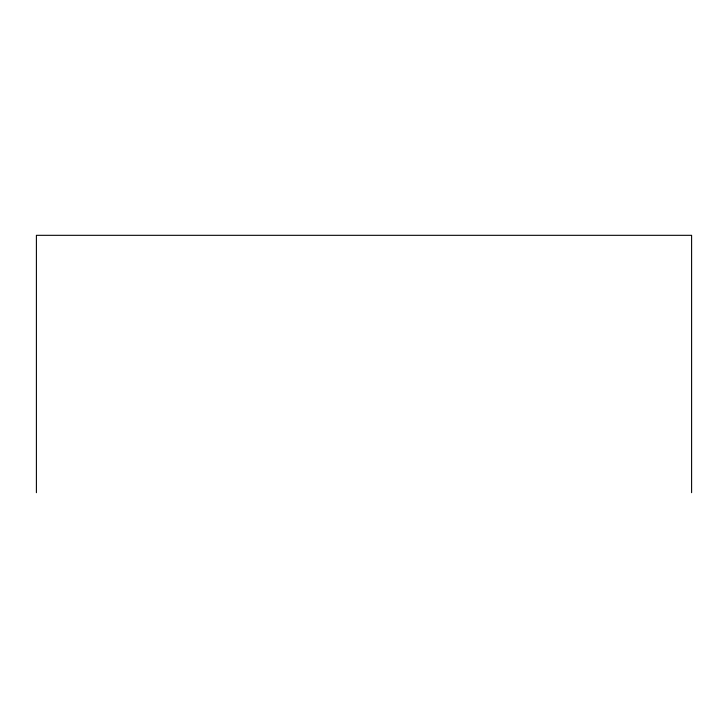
<?xml version="1.0" encoding="UTF-8"?>
<svg xmlns="http://www.w3.org/2000/svg" width="728" height="728" viewBox="0 0 728 728"><rect width="100%" height="100%" fill="white"/><g stroke="black" fill="none" stroke-linecap="round" stroke-linejoin="round"><path stroke-width="1.09" d="M691.6 492.683L691.6 235.317L36.4 235.317L36.4 492.683"/></g></svg>
